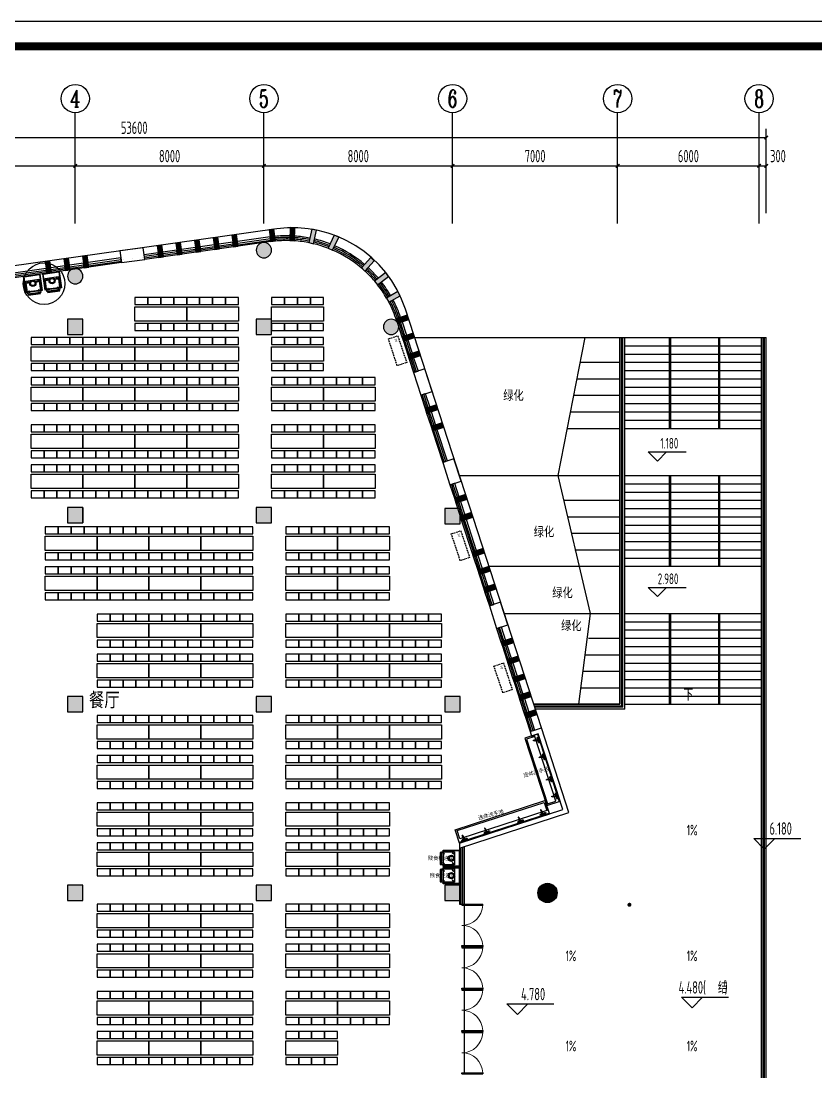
# Model space of a CAD drawing. Extents: x 1158414 to 1597620, y -840005 to -760676.
# Drawn here: x 1373562 to 1407273, y -805237 to -760676 of the extents above; entities that cross this region are included whole.
import ezdxf
from ezdxf.enums import TextEntityAlignment as Align

# ---------------------------------------------------------------- set-up
doc = ezdxf.new("R2010")
doc.units = 0
doc.header["$LTSCALE"] = 1000
doc.linetypes.add('DASH', pattern=[0.35, 0.25, -0.1])
for name, color, linetype in [('0-雨水', 141, 'Continuous'), ('AXIS', 3, 'Continuous'), ('AXIS_TEXT', 7, 'Continuous'), ('COLUMN', 2, 'Continuous'), ('CURTWALL', 4, 'Continuous'), ('DIM_ELEV', 3, 'Continuous'), ('DIM_SYMB', 3, 'Continuous'), ('LG', 84, 'Continuous'), ('LVTRY', 6, 'Continuous'), ('PUB_HATCH', 8, 'Continuous'), ('PUB_TEXT', 7, 'Continuous'), ('STAIR', 4, 'Continuous'), ('WALL', 6, 'Continuous'), ('WINDOW', 4, 'Continuous'), ('WS_厨房设备', 1, 'Continuous'), ('产品名称', 7, 'Continuous'), ('厨房布置', 4, 'Continuous'), ('外框', 7, 'Continuous'), ('空调', 205, 'Continuous')]:
    doc.layers.add(name, color=color, linetype=linetype)
doc.styles.add('_TCH_AXIS', font='COMPLEX', dxfattribs={"width": 0.8, "bigfont": 'TSSDCHN'})
doc.styles.add('_TCH_DIM', font='TSSDENG', dxfattribs={"width": 0.8, "bigfont": 'TSSDCHN'})
doc.styles.add('_TCH_DIM_T3', font='TSSDENG', dxfattribs={"width": 0.64, "bigfont": 'TSSDCHN'})
doc.styles.add('COMPLEX', font='COMPLEX')
doc.styles.add('HZ-1', font='MingLiU.ttf', dxfattribs={"width": 0.8})
doc.styles.get("Standard").update_dxf_attribs({"font": '', "width": 0.8})
doc.styles.add('WMF-宋体1', font='')
doc.styles.get('Standard').set_extended_font_data('SimSun')
doc.styles.get('WMF-宋体1').set_extended_font_data('SimSun')
doc.dimstyles.new('_TCH_ARCH&&150', dxfattribs={"dimtxt": 525, "dimasz": 150, "dimexe": 375, "dimexo": 450, "dimgap": 150, "dimtad": 1, "dimdec": 0, "dimzin": 0, "dimdsep": 46, "dimtxsty": '_TCH_DIM_T3', "dimblk": 'ARCHTICK', "dimcen": 0.09, "dimclrt": 7, "dimazin": 2, "dimtfac": 1, "dimtdec": 0, "dimtix": 1, "dimtmove": 2, "dimatfit": 3, "dimfxl": 0, "dimtolj": 1, "dimtzin": 0, "dimarcsym": 0})

# ---------------------------------------------------------------- blocks, each defined once
blk = doc.blocks.new('vhjkghkghkl')
at = {"layer": '空调', "linetype": 'DASH', "ltscale": 0.3}
blk.add_lwpolyline([(134071, 540199), (134071, 539779), (132871, 539779), (132871, 540199), (134071, 540199)], close=True, dxfattribs=at)
at = {"layer": '空调', "linetype": 'DASH', "ltscale": 0.3, "style": 'HZ-1'}
blk.add_text('AC', height=100, dxfattribs=at).set_placement((133846, 539867))
blk = doc.blocks.new('水龙头')
at = {"color": 252}
for p, q in [((-136, -15), (-90, -14)), ((-136, -18), (-90, -19)), ((-52, -2), (-4, -2)), ((-52, -31), (-6, -31)), ((4, -2), (51, -2)), ((12, -31), (51, -31)), ((23, -194), (26, -209)), ((49, -204), (46, -189)), ((136, -15), (90, -14)), ((136, -18), (90, -19))]:
    blk.add_line(p, q, dxfattribs=at)
for points in [[(13, -7), (0, 0), (-14, -8), (-14, -25), (-7, -29)], [(11, -26), (13, -25), (13, -7)]]:
    blk.add_lwpolyline(points, dxfattribs=at)
blk.add_lwpolyline([(26, -194), (-9, -18, -1.00756), (9, -15), (43, -190)], format="xyb", dxfattribs=at)
for centre in [(-78, -16), (77, -16)]:
    blk.add_circle(centre, 10.9, dxfattribs=at)
for centre, radius, start, end in [((-78, -16), 27.5, 36.2116, 175.3449), ((77, -16), 27.5, 4.6931, 143.7884), ((-136, -16), 1, 91.3387, 171.564), ((-132, -16), 4.53, 171.564, 188.436), ((-136, -17), 1, 188.436, 268.6613), ((-78, -16), 27.5, 184.6551, 323.7884), ((-78, -16), 16, 189.0003, 170.9997), ((-77, -16), 12.9, 168.3562, 191.6438), ((-52, 3), 5, 216.2116, 270), ((-52, -36), 5, 90, 143.7884), ((51, 3), 5, 270, 323.7884), ((51, -36), 5, 36.2116, 90), ((77, -16), 27.5, 216.2116, 355.3069), ((77, -16), 16, 9.0664, 350.9336), ((77, -16), 12.9, 348.3562, 11.6438), ((136, -16), 1, 8.436, 88.6613), ((136, -17), 1, 271.3387, 351.564), ((132, -16), 4.53, 351.564, 8.436)]:
    blk.add_arc(centre, radius, start, end, dxfattribs=at)
for centre, start_param, end_param in [((34, -192), 5.611234, 10.096729), ((34, -190), 6.955136, 8.752827), ((37, -206), 0, 3.141593)]:
    blk.add_ellipse(centre, major_axis=(-11.3, -2.2), ratio=0.233596, start_param=start_param, end_param=end_param, dxfattribs=at)
blk = doc.blocks.new('*U106')
blk.add_line((0, 40), (4000, 40))
blk.add_lwpolyline([(0, 600), (4000, 600), (4000, 0), (0, 0)], close=True)
at = {"color": 252}
blk.add_lwpolyline([(60, 540), (3940, 540), (3940, 180), (60, 180)], close=True, dxfattribs=at)
at = {"color": 1, "rotation": 180}
for p in [(246, 70), (1246, 70), (2746, 70), (3746, 70)]:
    blk.add_blockref('水龙头', p, dxfattribs=at)
blk = doc.blocks.new('Custom_79')
at = {"color": 252}
for p, q in [((0, 700), (20, 680)), ((90, 806), (602, 806)), ((101, 806), (101, 771)), ((590, 806), (590, 771)), ((680, 680), (700, 700)), ((20, 20), (0, 0)), ((680, 20), (700, 0))]:
    blk.add_line(p, q, dxfattribs=at)
blk.add_lwpolyline([(0, 700), (700, 700), (700, 0), (0, 0)], close=True)
for points in [[(20, 680), (680, 680), (680, 20), (20, 20)], [(70, 771), (630, 771), (630, 213), (70, 213)], [(90, 771), (602, 771), (602, 822), (90, 822)], [(96, 661), (157, 721), (176, 702), (116, 642)], [(520, 661), (580, 721), (599, 702), (539, 642)], [(96, 262), (157, 322), (176, 303), (116, 242)], [(520, 262), (580, 322), (599, 303), (539, 242)]]:
    blk.add_lwpolyline(points, close=True, dxfattribs=at)
blk.add_circle((350, 350), 132)
blk.add_circle((350, 350), 92.5, dxfattribs=at)
blk = doc.blocks.new('*U69')
blk.add_line((0, 40), (3000, 40))
blk.add_lwpolyline([(0, 600), (3000, 600), (3000, 0), (0, 0)], close=True)
at = {"color": 252}
blk.add_lwpolyline([(60, 540), (2940, 540), (2940, 180), (60, 180)], close=True, dxfattribs=at)
at = {"color": 1, "rotation": 180}
for p in [(246, 70), (996, 70), (1996, 70), (2746, 70)]:
    blk.add_blockref('水龙头', p, dxfattribs=at)
blk = doc.blocks.new('A$C03080C26')
at = {"layer": '厨房布置'}
for points in [[(-1650, 1100), (-1650, 1400), (-2200, 1400), (-2200, 1100)], [(-1100, 1100), (-1100, 1400), (-1650, 1400), (-1650, 1100)], [(-1650, 1100), (-1650, 1400), (-1650, 1400), (-1650, 1100)], [(-550, 1100), (-550, 1400), (-1100, 1400), (-1100, 1100)], [(0, 1100), (0, 1400), (-550, 1400), (-550, 1100)], [(-2200, 1000), (0, 1000), (0, 400), (-2200, 400)], [(-1650, 0), (-1650, 300), (-2200, 300), (-2200, 0)], [(-1100, 0), (-1100, 300), (-1650, 300), (-1650, 0)], [(-1650, 0), (-1650, 300), (-1650, 300), (-1650, 0)], [(-550, 0), (-550, 300), (-1100, 300), (-1100, 0)], [(0, 0), (0, 300), (-550, 300), (-550, 0)]]:
    blk.add_lwpolyline(points, close=True, dxfattribs=at)
blk = doc.blocks.new('_ArchTick')
at = {"color": 0, "linetype": 'ByBlock', "const_width": 0.4}
blk.add_lwpolyline([(-0.5, -0.5), (0.5, 0.5)], dxfattribs=at)
blk = doc.blocks.new('*D152')
at = {"layer": 'AXIS', "color": 0, "lineweight": -2, "transparency": 16777216}
for p, q in [((1367862, -768817), (1367862, -766441)), ((1375862, -768817), (1375862, -766441)), ((1367862, -766816), (1375862, -766816))]:
    blk.add_line(p, q, dxfattribs=at)
at = {"layer": 'Defpoints', "color": 0, "transparency": 16777216}
for p in [(1375862, -766816), (1367862, -769267), (1375862, -769267)]:
    blk.add_point(p, dxfattribs=at)
at = {"layer": 'AXIS', "color": 0, "lineweight": -2, "transparency": 16777216, "xscale": 150, "yscale": 150, "zscale": 150, "rotation": 180}
blk.add_blockref('_ArchTick', (1367862, -766816), dxfattribs=at)
at = {"layer": 'AXIS', "color": 0, "lineweight": -2, "transparency": 16777216, "xscale": 150, "yscale": 150, "zscale": 150}
blk.add_blockref('_ArchTick', (1375862, -766816), dxfattribs=at)
at = {"layer": 'AXIS', "color": 7, "transparency": 16777216, "insert": (1371862, -766403), "char_height": 525, "attachment_point": 5, "style": '_TCH_DIM_T3'}
blk.add_mtext('\\A1;8000', dxfattribs=at)
blk = doc.blocks.new('*D153')
at = {"layer": 'AXIS', "color": 0, "lineweight": -2, "transparency": 16777216}
for p, q in [((1375862, -768817), (1375862, -766441)), ((1383862, -768817), (1383862, -766441)), ((1375862, -766816), (1383862, -766816))]:
    blk.add_line(p, q, dxfattribs=at)
at = {"layer": 'Defpoints', "color": 0, "transparency": 16777216}
for p in [(1383862, -766816), (1375862, -769267), (1383862, -769267)]:
    blk.add_point(p, dxfattribs=at)
at = {"layer": 'AXIS', "color": 0, "lineweight": -2, "transparency": 16777216, "xscale": 150, "yscale": 150, "zscale": 150, "rotation": 180}
blk.add_blockref('_ArchTick', (1375862, -766816), dxfattribs=at)
at = {"layer": 'AXIS', "color": 0, "lineweight": -2, "transparency": 16777216, "xscale": 150, "yscale": 150, "zscale": 150}
blk.add_blockref('_ArchTick', (1383862, -766816), dxfattribs=at)
at = {"layer": 'AXIS', "color": 7, "transparency": 16777216, "insert": (1379862, -766403), "char_height": 525, "attachment_point": 5, "style": '_TCH_DIM_T3'}
blk.add_mtext('\\A1;8000', dxfattribs=at)
blk = doc.blocks.new('*D154')
at = {"layer": 'AXIS', "color": 0, "lineweight": -2, "transparency": 16777216}
for p, q in [((1383862, -768817), (1383862, -766441)), ((1391862, -768817), (1391862, -766441)), ((1383862, -766816), (1391862, -766816))]:
    blk.add_line(p, q, dxfattribs=at)
at = {"layer": 'Defpoints', "color": 0, "transparency": 16777216}
for p in [(1391862, -766816), (1383862, -769267), (1391862, -769267)]:
    blk.add_point(p, dxfattribs=at)
at = {"layer": 'AXIS', "color": 0, "lineweight": -2, "transparency": 16777216, "xscale": 150, "yscale": 150, "zscale": 150, "rotation": 180}
blk.add_blockref('_ArchTick', (1383862, -766816), dxfattribs=at)
at = {"layer": 'AXIS', "color": 0, "lineweight": -2, "transparency": 16777216, "xscale": 150, "yscale": 150, "zscale": 150}
blk.add_blockref('_ArchTick', (1391862, -766816), dxfattribs=at)
at = {"layer": 'AXIS', "color": 7, "transparency": 16777216, "insert": (1387862, -766403), "char_height": 525, "attachment_point": 5, "style": '_TCH_DIM_T3'}
blk.add_mtext('\\A1;8000', dxfattribs=at)
blk = doc.blocks.new('*D155')
at = {"layer": 'AXIS', "color": 0, "lineweight": -2, "transparency": 16777216}
for p, q in [((1391862, -768817), (1391862, -766441)), ((1398862, -768817), (1398862, -766441)), ((1391862, -766816), (1398862, -766816))]:
    blk.add_line(p, q, dxfattribs=at)
at = {"layer": 'Defpoints', "color": 0, "transparency": 16777216}
for p in [(1398862, -766816), (1391862, -769267), (1398862, -769267)]:
    blk.add_point(p, dxfattribs=at)
at = {"layer": 'AXIS', "color": 0, "lineweight": -2, "transparency": 16777216, "xscale": 150, "yscale": 150, "zscale": 150, "rotation": 180}
blk.add_blockref('_ArchTick', (1391862, -766816), dxfattribs=at)
at = {"layer": 'AXIS', "color": 0, "lineweight": -2, "transparency": 16777216, "xscale": 150, "yscale": 150, "zscale": 150}
blk.add_blockref('_ArchTick', (1398862, -766816), dxfattribs=at)
at = {"layer": 'AXIS', "color": 7, "transparency": 16777216, "insert": (1395362, -766403), "char_height": 525, "attachment_point": 5, "style": '_TCH_DIM_T3'}
blk.add_mtext('\\A1;7000', dxfattribs=at)
blk = doc.blocks.new('*D156')
at = {"layer": 'AXIS', "color": 0, "lineweight": -2, "transparency": 16777216}
for p, q in [((1398862, -768817), (1398862, -766441)), ((1404862, -768817), (1404862, -766441)), ((1398862, -766816), (1404862, -766816))]:
    blk.add_line(p, q, dxfattribs=at)
at = {"layer": 'Defpoints', "color": 0, "transparency": 16777216}
for p in [(1404862, -766816), (1398862, -769267), (1404862, -769267)]:
    blk.add_point(p, dxfattribs=at)
at = {"layer": 'AXIS', "color": 0, "lineweight": -2, "transparency": 16777216, "xscale": 150, "yscale": 150, "zscale": 150, "rotation": 180}
blk.add_blockref('_ArchTick', (1398862, -766816), dxfattribs=at)
at = {"layer": 'AXIS', "color": 0, "lineweight": -2, "transparency": 16777216, "xscale": 150, "yscale": 150, "zscale": 150}
blk.add_blockref('_ArchTick', (1404862, -766816), dxfattribs=at)
at = {"layer": 'AXIS', "color": 7, "transparency": 16777216, "insert": (1401862, -766403), "char_height": 525, "attachment_point": 5, "style": '_TCH_DIM_T3'}
blk.add_mtext('\\A1;6000', dxfattribs=at)
blk = doc.blocks.new('*D157')
at = {"layer": 'AXIS', "color": 0, "lineweight": -2, "transparency": 16777216}
for p, q in [((1404862, -768817), (1404862, -766441)), ((1405162, -768817), (1405162, -766441)), ((1404862, -766816), (1405162, -766816))]:
    blk.add_line(p, q, dxfattribs=at)
at = {"layer": 'Defpoints', "color": 0, "transparency": 16777216}
for p in [(1405162, -766816), (1404862, -769267), (1405162, -769267)]:
    blk.add_point(p, dxfattribs=at)
at = {"layer": 'AXIS', "color": 0, "lineweight": -2, "transparency": 16777216, "xscale": 150, "yscale": 150, "zscale": 150, "rotation": 180}
blk.add_blockref('_ArchTick', (1404862, -766816), dxfattribs=at)
at = {"layer": 'AXIS', "color": 0, "lineweight": -2, "transparency": 16777216, "xscale": 150, "yscale": 150, "zscale": 150}
blk.add_blockref('_ArchTick', (1405162, -766816), dxfattribs=at)
at = {"layer": 'AXIS', "color": 7, "transparency": 16777216, "insert": (1405661, -766403), "char_height": 525, "attachment_point": 5, "style": '_TCH_DIM_T3'}
blk.add_mtext('\\A1;300', dxfattribs=at)
blk = doc.blocks.new('*D158')
at = {"layer": 'AXIS', "color": 0, "lineweight": -2, "transparency": 16777216}
for p, q in [((1351562, -768817), (1351562, -765241)), ((1405162, -768817), (1405162, -765241)), ((1351562, -765616), (1405162, -765616))]:
    blk.add_line(p, q, dxfattribs=at)
at = {"layer": 'Defpoints', "color": 0, "transparency": 16777216}
for p in [(1405162, -765616), (1351562, -769267), (1405162, -769267)]:
    blk.add_point(p, dxfattribs=at)
at = {"layer": 'AXIS', "color": 0, "lineweight": -2, "transparency": 16777216, "xscale": 150, "yscale": 150, "zscale": 150, "rotation": 180}
blk.add_blockref('_ArchTick', (1351562, -765616), dxfattribs=at)
at = {"layer": 'AXIS', "color": 0, "lineweight": -2, "transparency": 16777216, "xscale": 150, "yscale": 150, "zscale": 150}
blk.add_blockref('_ArchTick', (1405162, -765616), dxfattribs=at)
at = {"layer": 'AXIS', "color": 7, "transparency": 16777216, "insert": (1378362, -765203), "char_height": 525, "attachment_point": 5, "style": '_TCH_DIM_T3'}
blk.add_mtext('\\A1;53600', dxfattribs=at)
blk = doc.blocks.new('$DorLib2D$00000002')
for p, q in [((-0.5, 0), (-0.5, 0.4875)), ((-0.475, 0.4875), (-0.5, 0.4875)), ((-0.475, 0), (-0.475, 0.4875)), ((0.475, 0), (0.475, 0.4875)), ((0.475, 0.4875), (0.5, 0.4875)), ((0.5, 0), (0.5, 0.4875)), ((-0.5, 0), (-0.475, 0)), ((0.5, 0), (0.475, 0))]:
    blk.add_line(p, q)
at = {"lineweight": 13}
for centre, start, end in [((-0.4875, 0), 0, 88.53072), ((0.4875, 0), 91.46928, 180)]:
    blk.add_arc(centre, 0.4875, start, end, dxfattribs=at)
blk = doc.blocks.new('_AXISO')
blk.add_circle((0, 0), 0.5)
at = {"layer": 'AXIS_TEXT', "style": 'COMPLEX', "width": 1.041667}
blk.add_attdef('A', text='', height=0.56, dxfattribs=at).set_placement((-0.25, -0.28), (0.25, -0.28), align=Align.FIT)
blk = doc.blocks.new('$TCHSYS$WIN2D')
for p, q in [((-0.5, 0.5), (0.5, 0.5)), ((-0.5, 0.5), (-0.5, -0.5)), ((0.5, 0.5), (0.5, -0.5)), ((0.5, 0.167), (-0.5, 0.167)), ((0.5, -0.167), (-0.5, -0.167)), ((-0.5, -0.5), (0.5, -0.5))]:
    blk.add_line(p, q)
blk = doc.blocks.new('_YZH')
blk.add_circle((0, 0), 0.5)
at = {"layer": 'PUB_HATCH', "const_width": 0.5}
blk.add_lwpolyline([(-0.25, 0, 1), (0.25, 0, 1)], format="xyb", close=True, dxfattribs=at)

msp = doc.modelspace()

# ---------------------------------------------------------------- hatches: boundary and pattern name
at = {"layer": '0-雨水'}
h = msp.add_hatch(color=256, dxfattribs=at)
edge = h.paths.add_edge_path()
edge.add_arc((1399361.8, -798146.7), 75, 0, 180, ccw=False)
edge.add_arc((1399361.8, -798146.7), 75, -180, 0, ccw=False)
at = {"layer": 'PUB_HATCH'}
for points in [[(1384357.4, -770002.2), (1384287.8, -769507.1), (1384089.7, -769534.9), (1384159.3, -770030.1)], [(1385156.9, -769993.3), (1385177, -769445.3), (1384977.1, -769437.9), (1384957, -769985.9)], [(1385959.3, -770116.7), (1386086.4, -769541.7), (1385890, -769503.5), (1385764, -770073.5)], [(1381188.5, -770447.6), (1381118.9, -769952.4), (1380920.9, -769980.3), (1380990.5, -770475.4)], [(1381980.7, -770336.2), (1381911.1, -769841.1), (1381713.1, -769868.9), (1381782.7, -770364.1)], [(1382772.9, -770224.9), (1382703.4, -769729.8), (1382505.3, -769757.6), (1382574.9, -770252.7)], [(1386774.6, -770387.6), (1387032.8, -769836), (1386845.7, -769754.4), (1386589.9, -770311.7)], [(1379604.1, -770670.2), (1379534.5, -770175.1), (1379336.4, -770202.9), (1379406, -770698.1)], [(1380396.3, -770558.9), (1380326.7, -770063.8), (1380128.7, -770091.6), (1380198.2, -770586.7)], [(1384186.7, -770392.3, 1), (1383536.7, -770392.3, 1)], [(1374850.8, -771338.3), (1374781.2, -770843.1), (1374583.2, -770871), (1374652.7, -771366.1)], [(1375643, -771226.9), (1375573.4, -770731.8), (1375375.4, -770759.6), (1375445, -771254.8)], [(1376435.2, -771115.6), (1376365.6, -770620.5), (1376167.6, -770648.3), (1376237.2, -771143.4)], [(1388137.7, -771277.4), (1388542.1, -770846.4), (1388403.1, -770699.2), (1387994, -771138.6)], [(1376186.9, -771497.3, 1), (1375536.9, -771497.3, 1)], [(1388678.2, -771866.6), (1389145.9, -771505.4), (1389032.1, -771337.9), (1388558.4, -771706.7)], [(1389158.5, -772602), (1389636.9, -772324.5), (1389545.1, -772143.9), (1389060.6, -772427.8)], [(1376186.8, -773970.3), (1376186.8, -773320.3), (1375536.8, -773320.3), (1375536.8, -773970.3)], [(1384186.8, -773970.3), (1384186.8, -773320.3), (1383536.8, -773320.3), (1383536.8, -773970.3)], [(1389582.8, -773645.3, 1), (1388932.8, -773645.3, 1)], [(1389527.6, -773492), (1390003.2, -773337.5), (1389941.4, -773147.3), (1389465.8, -773301.8)], [(1389774.9, -774252.8), (1390250.4, -774098.3), (1390188.6, -773908.1), (1389713.1, -774062.6)], [(1390022.1, -775013.7), (1390497.6, -774859.2), (1390435.8, -774669), (1389960.3, -774823.5)], [(1390763.7, -777296.2), (1391239.2, -777141.7), (1391177.4, -776951.5), (1390701.9, -777106)], [(1391010.9, -778057.1), (1391486.5, -777902.5), (1391424.7, -777712.3), (1390949.1, -777866.8)], [(1391999.8, -781100.4), (1392475.3, -780945.9), (1392413.5, -780755.7), (1391938, -780910.2)], [(1376186.8, -781946.7), (1376186.8, -781296.7), (1375536.8, -781296.7), (1375536.8, -781946.7)], [(1384186.8, -781946.7), (1384186.8, -781296.7), (1383536.8, -781296.7), (1383536.8, -781946.7)], [(1392186.8, -781996.7), (1392186.8, -781346.7), (1391536.8, -781346.7), (1391536.8, -781996.7)], [(1392247, -781861.3), (1392722.5, -781706.8), (1392660.7, -781516.6), (1392185.2, -781671.1)], [(1392741.4, -783383), (1393217, -783228.5), (1393155.2, -783038.3), (1392679.6, -783192.8)], [(1392988.6, -784143.8), (1393464.2, -783989.3), (1393402.4, -783799.1), (1392926.8, -783953.6)], [(1393235.9, -784904.7), (1393711.4, -784750.2), (1393649.6, -784559.9), (1393174.1, -784714.4)], [(1393977.5, -787187.2), (1394453.1, -787032.7), (1394391.3, -786842.5), (1393915.7, -786997)], [(1394224.8, -787948), (1394700.3, -787793.5), (1394638.5, -787603.3), (1394163, -787757.8)], [(1394472, -788708.9), (1394947.5, -788554.4), (1394885.7, -788364.2), (1394410.2, -788518.7)], [(1394719.2, -789469.7), (1395194.7, -789315.2), (1395132.9, -789125), (1394657.4, -789279.5)], [(1376186.8, -789971.3), (1376186.8, -789321.3), (1375536.8, -789321.3), (1375536.8, -789971.3)], [(1384186.8, -789971.3), (1384186.8, -789321.3), (1383536.8, -789321.3), (1383536.8, -789971.3)], [(1392186.8, -789971.3), (1392186.8, -789321.3), (1391536.8, -789321.3), (1391536.8, -789971.3)], [(1394966.4, -790230.6), (1395441.9, -790076.1), (1395380.1, -789885.8), (1394904.6, -790040.3)], [(1376186.9, -797971.3), (1376186.9, -797321.3), (1375536.9, -797321.3), (1375536.9, -797971.3)], [(1384186.8, -797971.3), (1384186.8, -797321.3), (1383536.8, -797321.3), (1383536.8, -797971.3)], [(1392186.8, -797971.3), (1392186.8, -797321.3), (1391536.8, -797321.3), (1391536.8, -797971.3)]]:
    msp.add_hatch(color=256, dxfattribs=at).paths.add_polyline_path(points)

# ---------------------------------------------------------------- linework, layer by layer
at = {"layer": '0-雨水', "const_width": 20}
msp.add_lwpolyline([(1399286.8, -798146.7, -1), (1399436.8, -798146.7, -1), (1399286.8, -798146.7, -1)], format="xyb", dxfattribs=at)
at = {"layer": 'AXIS'}
for p, q in [((1375861.8, -769266.9), (1375861.8, -764565.7)), ((1383861.8, -769266.9), (1383861.8, -764565.7)), ((1391861.8, -769266.9), (1391861.8, -764565.7)), ((1398861.8, -769266.9), (1398861.8, -764565.7)), ((1404861.8, -769266.9), (1404861.8, -764565.7))]:
    msp.add_line(p, q, dxfattribs=at)
at = {"layer": 'COLUMN'}
for p, q in [((1384287.8, -769507.1), (1384089.7, -769534.9)), ((1384089.7, -769534.9), (1384159.3, -770030.1)), ((1384357.4, -770002.2), (1384287.8, -769507.1)), ((1384977.1, -769437.9), (1384957, -769985.9)), ((1385177, -769445.3), (1384977.1, -769437.9)), ((1385156.9, -769993.3), (1385177, -769445.3)), ((1385890, -769503.5), (1385764, -770073.5)), ((1386086.4, -769541.7), (1385890, -769503.5)), ((1385959.3, -770116.7), (1386086.4, -769541.7)), ((1381118.9, -769952.4), (1380920.9, -769980.3)), ((1380920.9, -769980.3), (1380990.5, -770475.4)), ((1381188.5, -770447.6), (1381118.9, -769952.4)), ((1381911.1, -769841.1), (1381713.1, -769868.9)), ((1381713.1, -769868.9), (1381782.7, -770364.1)), ((1381980.7, -770336.2), (1381911.1, -769841.1)), ((1382703.4, -769729.8), (1382505.3, -769757.6)), ((1382505.3, -769757.6), (1382574.9, -770252.7)), ((1382772.9, -770224.9), (1382703.4, -769729.8)), ((1384159.3, -770030.1), (1384357.4, -770002.2)), ((1384957, -769985.9), (1385156.9, -769993.3)), ((1386845.7, -769754.4), (1386589.9, -770311.7)), ((1386774.6, -770387.6), (1387032.8, -769836)), ((1387032.8, -769836), (1386845.7, -769754.4)), ((1378742.3, -770286.5), (1377752, -770425.6)), ((1377752, -770425.6), (1377821.6, -770920.8)), ((1378811.9, -770781.6), (1378742.3, -770286.5)), ((1379534.5, -770175.1), (1379336.4, -770202.9)), ((1379336.4, -770202.9), (1379406, -770698.1)), ((1379604.1, -770670.2), (1379534.5, -770175.1)), ((1380326.7, -770063.8), (1380128.7, -770091.6)), ((1380128.7, -770091.6), (1380198.2, -770586.7)), ((1380396.3, -770558.9), (1380326.7, -770063.8)), ((1380990.5, -770475.4), (1381188.5, -770447.6)), ((1381782.7, -770364.1), (1381980.7, -770336.2)), ((1382574.9, -770252.7), (1382772.9, -770224.9)), ((1385764, -770073.5), (1385959.3, -770116.7)), ((1386589.9, -770311.7), (1386774.6, -770387.6)), ((1374781.2, -770843.1), (1374583.2, -770871)), ((1374583.2, -770871), (1374652.7, -771366.1)), ((1374850.8, -771338.3), (1374781.2, -770843.1)), ((1375573.4, -770731.8), (1375375.4, -770759.6)), ((1375375.4, -770759.6), (1375445, -771254.8)), ((1375643, -771226.9), (1375573.4, -770731.8)), ((1376365.6, -770620.5), (1376167.6, -770648.3)), ((1376167.6, -770648.3), (1376237.2, -771143.4)), ((1376435.2, -771115.6), (1376365.6, -770620.5)), ((1377821.6, -770920.8), (1378811.9, -770781.6)), ((1379406, -770698.1), (1379604.1, -770670.2)), ((1380198.2, -770586.7), (1380396.3, -770558.9)), ((1388403.1, -770699.2), (1387994, -771138.6)), ((1388137.7, -771277.4), (1388542.1, -770846.4)), ((1388542.1, -770846.4), (1388403.1, -770699.2)), ((1374652.7, -771366.1), (1374850.8, -771338.3)), ((1375445, -771254.8), (1375643, -771226.9)), ((1376237.2, -771143.4), (1376435.2, -771115.6)), ((1387994, -771138.6), (1388137.7, -771277.4)), ((1389032.1, -771337.9), (1388558.4, -771706.7)), ((1389145.9, -771505.4), (1389032.1, -771337.9)), ((1388558.4, -771706.7), (1388678.2, -771866.6)), ((1388678.2, -771866.6), (1389145.9, -771505.4)), ((1389545.1, -772143.9), (1389060.6, -772427.8)), ((1389636.9, -772324.5), (1389545.1, -772143.9)), ((1389060.6, -772427.8), (1389158.5, -772602)), ((1389158.5, -772602), (1389636.9, -772324.5)), ((1376186.8, -773320.3), (1375536.8, -773320.3)), ((1375536.8, -773320.3), (1375536.8, -773970.3)), ((1376186.8, -773970.3), (1376186.8, -773320.3)), ((1384186.8, -773320.3), (1383536.8, -773320.3)), ((1383536.8, -773320.3), (1383536.8, -773970.3)), ((1384186.8, -773970.3), (1384186.8, -773320.3)), ((1389941.4, -773147.3), (1389465.8, -773301.8)), ((1389465.8, -773301.8), (1389527.6, -773492)), ((1389527.6, -773492), (1390003.2, -773337.5)), ((1390003.2, -773337.5), (1389941.4, -773147.3)), ((1375536.8, -773970.3), (1376186.8, -773970.3)), ((1383536.8, -773970.3), (1384186.8, -773970.3)), ((1390188.6, -773908.1), (1389713.1, -774062.6)), ((1390250.4, -774098.3), (1390188.6, -773908.1)), ((1389713.1, -774062.6), (1389774.9, -774252.8)), ((1389774.9, -774252.8), (1390250.4, -774098.3)), ((1390435.8, -774669), (1389960.3, -774823.5)), ((1389960.3, -774823.5), (1390022.1, -775013.7)), ((1390022.1, -775013.7), (1390497.6, -774859.2)), ((1390497.6, -774859.2), (1390435.8, -774669)), ((1390683, -775429.8), (1390207.5, -775584.3)), ((1390207.5, -775584.3), (1390516.5, -776535.4)), ((1390992, -776380.9), (1390683, -775429.8)), ((1390516.5, -776535.4), (1390992, -776380.9)), ((1391177.4, -776951.5), (1390701.9, -777106)), ((1390701.9, -777106), (1390763.7, -777296.2)), ((1391239.2, -777141.7), (1391177.4, -776951.5)), ((1390763.7, -777296.2), (1391239.2, -777141.7)), ((1391424.7, -777712.3), (1390949.1, -777866.8)), ((1390949.1, -777866.8), (1391010.9, -778057.1)), ((1391010.9, -778057.1), (1391486.5, -777902.5)), ((1391486.5, -777902.5), (1391424.7, -777712.3)), ((1391919, -779234), (1391443.5, -779388.5)), ((1392228.1, -780185.1), (1391919, -779234)), ((1391443.5, -779388.5), (1391752.5, -780339.6)), ((1391752.5, -780339.6), (1392228.1, -780185.1)), ((1392413.5, -780755.7), (1391938, -780910.2)), ((1391938, -780910.2), (1391999.8, -781100.4)), ((1391999.8, -781100.4), (1392475.3, -780945.9)), ((1392475.3, -780945.9), (1392413.5, -780755.7)), ((1376186.8, -781296.7), (1375536.8, -781296.7)), ((1375536.8, -781296.7), (1375536.8, -781946.7)), ((1376186.8, -781946.7), (1376186.8, -781296.7)), ((1384186.8, -781296.7), (1383536.8, -781296.7)), ((1383536.8, -781296.7), (1383536.8, -781946.7)), ((1384186.8, -781946.7), (1384186.8, -781296.7)), ((1392186.8, -781346.7), (1391536.8, -781346.7)), ((1391536.8, -781346.7), (1391536.8, -781996.7)), ((1392660.7, -781516.6), (1392185.2, -781671.1)), ((1392186.8, -781996.7), (1392186.8, -781346.7)), ((1392722.5, -781706.8), (1392660.7, -781516.6)), ((1375536.8, -781946.7), (1376186.8, -781946.7)), ((1383536.8, -781946.7), (1384186.8, -781946.7)), ((1391536.8, -781996.7), (1392186.8, -781996.7)), ((1392185.2, -781671.1), (1392247, -781861.3)), ((1392247, -781861.3), (1392722.5, -781706.8)), ((1393155.2, -783038.3), (1392679.6, -783192.8)), ((1392679.6, -783192.8), (1392741.4, -783383)), ((1392741.4, -783383), (1393217, -783228.5)), ((1393217, -783228.5), (1393155.2, -783038.3)), ((1393402.4, -783799.1), (1392926.8, -783953.6)), ((1393464.2, -783989.3), (1393402.4, -783799.1)), ((1392926.8, -783953.6), (1392988.6, -784143.8)), ((1392988.6, -784143.8), (1393464.2, -783989.3)), ((1393649.6, -784559.9), (1393174.1, -784714.4)), ((1393711.4, -784750.2), (1393649.6, -784559.9)), ((1393174.1, -784714.4), (1393235.9, -784904.7)), ((1393235.9, -784904.7), (1393711.4, -784750.2)), ((1393896.8, -785320.8), (1393421.3, -785475.3)), ((1393421.3, -785475.3), (1393730.3, -786426.4)), ((1394205.8, -786271.8), (1393896.8, -785320.8)), ((1393730.3, -786426.4), (1394205.8, -786271.8)), ((1394391.3, -786842.5), (1393915.7, -786997)), ((1394453.1, -787032.7), (1394391.3, -786842.5)), ((1393915.7, -786997), (1393977.5, -787187.2)), ((1393977.5, -787187.2), (1394453.1, -787032.7)), ((1394638.5, -787603.3), (1394163, -787757.8)), ((1394163, -787757.8), (1394224.8, -787948)), ((1394224.8, -787948), (1394700.3, -787793.5)), ((1394700.3, -787793.5), (1394638.5, -787603.3)), ((1394885.7, -788364.2), (1394410.2, -788518.7)), ((1394410.2, -788518.7), (1394472, -788708.9)), ((1394472, -788708.9), (1394947.5, -788554.4)), ((1394947.5, -788554.4), (1394885.7, -788364.2)), ((1395132.9, -789125), (1394657.4, -789279.5)), ((1395194.7, -789315.2), (1395132.9, -789125)), ((1376186.8, -789321.3), (1375536.8, -789321.3)), ((1375536.8, -789321.3), (1375536.8, -789971.3)), ((1376186.8, -789971.3), (1376186.8, -789321.3)), ((1384186.8, -789321.3), (1383536.8, -789321.3)), ((1383536.8, -789321.3), (1383536.8, -789971.3)), ((1384186.8, -789971.3), (1384186.8, -789321.3)), ((1392186.8, -789321.3), (1391536.8, -789321.3)), ((1391536.8, -789321.3), (1391536.8, -789971.3)), ((1392186.8, -789971.3), (1392186.8, -789321.3)), ((1394657.4, -789279.5), (1394719.2, -789469.7)), ((1394719.2, -789469.7), (1395194.7, -789315.2)), ((1375536.8, -789971.3), (1376186.8, -789971.3)), ((1383536.8, -789971.3), (1384186.8, -789971.3)), ((1391536.8, -789971.3), (1392186.8, -789971.3)), ((1395380.1, -789885.8), (1394904.6, -790040.3)), ((1394904.6, -790040.3), (1394966.4, -790230.6)), ((1395441.9, -790076.1), (1395380.1, -789885.8)), ((1394966.4, -790230.6), (1395441.9, -790076.1)), ((1376186.9, -797321.3), (1375536.9, -797321.3)), ((1375536.9, -797321.3), (1375536.9, -797971.3)), ((1376186.9, -797971.3), (1376186.9, -797321.3)), ((1384186.8, -797321.3), (1383536.8, -797321.3)), ((1383536.8, -797321.3), (1383536.8, -797971.3)), ((1384186.8, -797971.3), (1384186.8, -797321.3)), ((1392186.8, -797321.3), (1391536.8, -797321.3)), ((1391536.8, -797321.3), (1391536.8, -797971.3)), ((1392186.8, -797971.3), (1392186.8, -797321.3)), ((1375536.9, -797971.3), (1376186.9, -797971.3)), ((1383536.8, -797971.3), (1384186.8, -797971.3)), ((1391536.8, -797971.3), (1392186.8, -797971.3))]:
    msp.add_line(p, q, dxfattribs=at)
msp.add_circle((1395886.4, -797646.7), 408.9, dxfattribs=at)
for centre, start, end in [((1383861.7, -770392.3), 0, 180), ((1383861.7, -770392.3), 180, 0), ((1375861.9, -771497.3), 0, 180), ((1375861.9, -771497.3), 180, 0), ((1389257.8, -773645.3), 0, 180), ((1389257.8, -773645.3), 180, 0)]:
    msp.add_arc(centre, 325, start, end, dxfattribs=at)
at = {"layer": 'CURTWALL'}
for p, q in [((1384253, -770018.1), (1384252.9, -770016.9)), ((1377906.7, -770807.8), (1377906.7, -770807.8)), ((1378302.8, -770752.1), (1378302.8, -770752.1)), ((1378698.9, -770696.5), (1378698.9, -770696.5)), ((1389488, -773370.1), (1389488, -773370.1)), ((1392161.8, -795745.9), (1392161.8, -798121.7)), ((1392228.5, -798121.7), (1392228.5, -795724.3)), ((1392295.1, -798121.7), (1392295.1, -795702.6)), ((1392361.8, -798121.7), (1392361.8, -795680.9)), ((1392161.8, -798121.7), (1392361.8, -798121.7))]:
    msp.add_line(p, q, dxfattribs=at)
for radius, start, end in [(4900, 88.48903, 96.7368), (5100, 88.46594, 95.60006), (5033.3, 88.47343, 95.56825), (4966.7, 88.48112, 95.53559), (4900, 86.20265, 87.3197), (4900, 78.40479, 86.20265), (4966.7, 78.96899, 86.17364), (5033.3, 78.94989, 86.19652), (5100, 86.20265, 86.2188), (5100, 78.93129, 86.20265), (5033.3, 68.83055, 76.67306), (5100, 68.78491, 76.68423), (4900, 68.75687, 76.64981), (4966.7, 68.87742, 76.66159), (4900, 48.88288, 66.59073), (4966.7, 49.75805, 66.56819), (5033.3, 49.72208, 66.54625), (5100, 49.68705, 66.52488), (4900, 40.34194, 47.45812), (4966.7, 40.38956, 47.44959), (5033.3, 40.35653, 47.44129), (5100, 40.32436, 47.4332), (5033.3, 30.13469, 38.07581), (5100, 30.13775, 38.07058), (4900, 30.12831, 38.08669), (4966.7, 30.13154, 38.08118), (4900, 18, 27.79156), (4966.7, 18.82837, 27.8228), (5033.3, 18.8174, 27.85321), (5100, 18.80671, 27.88282)]:
    msp.add_arc((1384827.8, -774884.3), radius, start, end, dxfattribs=at)
at = {"layer": 'DIM_ELEV'}
for p, q in [((1400546, -779332.2), (1400156, -778942.2)), ((1400156, -778942.2), (1401767.5, -778942.2)), ((1400546, -779332.2), (1400936, -778942.2)), ((1400546, -785080), (1400156, -784690)), ((1400156, -784690), (1401767.5, -784690)), ((1400546, -785080), (1400936, -784690)), ((1405080.8, -795783.4), (1404630.8, -795333.4)), ((1404630.8, -795333.4), (1406626.4, -795333.4)), ((1405080.8, -795783.4), (1405530.8, -795333.4)), ((1402017.1, -802521.7), (1401567.1, -802071.7)), ((1401567.1, -802071.7), (1403562.7, -802071.7)), ((1402017.1, -802521.7), (1402467.1, -802071.7)), ((1394610.7, -802804.1), (1394160.7, -802354.1)), ((1394160.7, -802354.1), (1396156.3, -802354.1)), ((1394610.7, -802804.1), (1395060.7, -802354.1))]:
    msp.add_line(p, q, dxfattribs=at)
at = {"layer": 'DIM_SYMB'}
for points in [[(1402101.8, -789804.5, 0, 0, 0), (1402101.8, -774648.7, 120, 0, 0), (1402101.8, -774198.7, 0, 0, 0)], [(1401698.9, -795076.9, 0, 0, 0), (1401093.5, -795672.3, 104, 0, 0), (1400815.4, -795945.8, 0, 0, 0)], [(1397228.1, -800216.5, 0, 0, 0), (1397833.6, -799621.1, 104, 0, 0), (1398111.6, -799347.6, 0, 0, 0)], [(1401698.9, -800216.5, 0, 0, 0), (1401093.5, -799621.1, 104, 0, 0), (1400815.4, -799347.6, 0, 0, 0)], [(1397228.1, -804231, 0, 0, 0), (1397833.6, -804826.4, 104, 0, 0), (1398111.6, -805099.8, 0, 0, 0)], [(1401698.9, -804231, 0, 0, 0), (1401093.5, -804826.4, 104, 0, 0), (1400815.4, -805099.8, 0, 0, 0)]]:
    msp.add_lwpolyline(points, format="xyseb", dxfattribs=at)
at = {"layer": 'LG'}
for p, q in [((1399036.8, -789721.7), (1399036.8, -774096.7)), ((1399086.8, -789771.7), (1399086.8, -774096.7)), ((1401061.7, -777946.7), (1401061.7, -774096.7)), ((1401111.7, -777946.7), (1401111.7, -774096.7)), ((1403152, -777946.7), (1403152, -774096.7)), ((1403202, -777946.7), (1403202, -774096.7)), ((1405036.8, -816672.8), (1405036.8, -774096.7)), ((1405086.8, -816672.8), (1405086.8, -774096.7)), ((1401061.7, -783796.7), (1401061.7, -779946.7)), ((1401111.7, -783796.7), (1401111.7, -779946.7)), ((1403152, -783796.7), (1403152, -779946.7)), ((1403202, -783796.7), (1403202, -779946.7)), ((1401061.7, -789646.7), (1401061.7, -785796.7)), ((1401111.7, -789646.7), (1401111.7, -785796.7)), ((1403152, -789646.7), (1403152, -785796.7)), ((1403202, -789646.7), (1403202, -785796.7)), ((1399036.8, -789721.7), (1395326.7, -789721.7)), ((1399086.8, -789771.7), (1395342.9, -789771.7))]:
    msp.add_line(p, q, dxfattribs=at)
at = {"layer": 'LVTRY', "linetype": 'ByBlock'}
msp.add_line((1392161.8, -795535.6), (1396542.9, -794112.1), dxfattribs=at)
at = {"layer": 'STAIR'}
for p, q in [((1390249.8, -774096.7), (1398961.8, -774096.7)), ((1397466.1, -774096.7), (1396321.3, -779946.7)), ((1397466.1, -774096.7), (1405161.8, -774096.7)), ((1398961.8, -774096.7), (1398961.8, -789646.7)), ((1398961.8, -789646.7), (1398961.8, -774096.7)), ((1399161.8, -789646.7), (1399161.8, -774096.7)), ((1399161.8, -777946.7), (1399161.8, -774096.7)), ((1399161.8, -789846.7), (1399161.8, -774096.7)), ((1399161.8, -774446.7), (1404961.8, -774446.7)), ((1404961.8, -816672.8), (1404961.8, -774096.7)), ((1405161.8, -816672.8), (1405161.8, -774096.7)), ((1399161.8, -774796.7), (1404961.8, -774796.7)), ((1397260.6, -775146.7), (1398961.8, -775146.7)), ((1399161.8, -775146.7), (1404961.8, -775146.7)), ((1399161.8, -775496.7), (1404961.8, -775496.7)), ((1397123.6, -775846.7), (1398961.8, -775846.7)), ((1399161.8, -775846.7), (1404961.8, -775846.7)), ((1399161.8, -776196.7), (1404961.8, -776196.7)), ((1396986.6, -776546.7), (1398961.8, -776546.7)), ((1399161.8, -776546.7), (1404961.8, -776546.7)), ((1399161.8, -776896.7), (1404961.8, -776896.7)), ((1396849.6, -777246.7), (1398961.8, -777246.7)), ((1399161.8, -777246.7), (1404961.8, -777246.7)), ((1396712.7, -777946.7), (1398961.8, -777946.7)), ((1399161.8, -777596.7), (1404961.8, -777596.7)), ((1399161.8, -777946.7), (1404961.8, -777946.7)), ((1392150.6, -779946.7), (1398961.8, -779946.7)), ((1396321.3, -779946.7), (1397702.2, -785796.7)), ((1399161.8, -783796.7), (1399161.8, -779946.7)), ((1399161.8, -779946.7), (1404961.8, -779946.7)), ((1399161.8, -780296.7), (1404961.8, -780296.7)), ((1399161.8, -780646.7), (1404961.8, -780646.7)), ((1396569.1, -780996.7), (1398961.8, -780996.7)), ((1399161.8, -780996.7), (1404961.8, -780996.7)), ((1376186.8, -781946.7), (1376186.8, -781296.7)), ((1399161.8, -781346.7), (1404961.8, -781346.7)), ((1396734.4, -781696.7), (1398961.8, -781696.7)), ((1399161.8, -781696.7), (1404961.8, -781696.7)), ((1396899.6, -782396.7), (1398961.8, -782396.7)), ((1399161.8, -782046.7), (1404961.8, -782046.7)), ((1399161.8, -782396.7), (1404961.8, -782396.7)), ((1399161.8, -782746.7), (1404961.8, -782746.7)), ((1397048.3, -783096.7), (1398961.8, -783096.7)), ((1399161.8, -783096.7), (1404961.8, -783096.7)), ((1399161.8, -783446.7), (1404961.8, -783446.7)), ((1394051.4, -785796.7), (1398961.8, -785796.7)), ((1397702.2, -785796.7), (1397201.5, -789646.7)), ((1399161.8, -785796.7), (1404961.8, -785796.7)), ((1399161.8, -786146.7), (1404961.8, -786146.7)), ((1397629.9, -786846.7), (1398961.8, -786846.7)), ((1399161.8, -786496.7), (1404961.8, -786496.7)), ((1399161.8, -786846.7), (1404961.8, -786846.7)), ((1399161.8, -787196.7), (1404961.8, -787196.7)), ((1397474.6, -787546.7), (1398961.8, -787546.7)), ((1399161.8, -787546.7), (1404961.8, -787546.7)), ((1397383.6, -788246.7), (1398961.8, -788246.7)), ((1399161.8, -787896.7), (1404961.8, -787896.7)), ((1399161.8, -788246.7), (1404961.8, -788246.7)), ((1399161.8, -788596.7), (1404961.8, -788596.7)), ((1397292.6, -788946.7), (1398961.8, -788946.7)), ((1399161.8, -788946.7), (1404961.8, -788946.7)), ((1399161.8, -789296.7), (1404961.8, -789296.7)), ((1395302.3, -789646.7), (1398961.8, -789646.7)), ((1398961.8, -789646.7), (1395302.3, -789646.7)), ((1399161.8, -789846.7), (1395367.3, -789846.7)), ((1399161.8, -789646.7), (1404961.8, -789646.7))]:
    msp.add_line(p, q, dxfattribs=at)
msp.add_lwpolyline([(1395627.3, -790646.7), (1389859.8, -772896.3, 0.3639702), (1384408.7, -769490.1), (1375791.8, -770701.1), (1355866, -773501.5, 0.3738847), (1351561.8, -778452.9), (1351561.8, -789346.7)], format="xyb", dxfattribs=at)
for points in [[(1376186.8, -781296.7), (1376186.8, -781946.7)], [(1393401.6, -783796.7), (1398961.8, -783796.7)], [(1399161.8, -783796.7), (1404961.8, -783796.7)]]:
    msp.add_lwpolyline(points, dxfattribs=at)
at = {"layer": 'WALL'}
for p, q in [((1391010.9, -778057.1), (1391010.9, -778057.1)), ((1391999.8, -781100.4), (1392001.4, -781105.4)), ((1392001.4, -781105.4), (1392191.6, -781043.6)), ((1392191.6, -781043.6), (1392190, -781038.6)), ((1395342, -790739.4), (1395151.8, -790801.2)), ((1395151.8, -790801.2), (1395213.6, -790991.4)), ((1395213.6, -790991.4), (1395498.9, -790898.7)), ((1395342, -790739.4), (1395627.3, -790646.7)), ((1396542.9, -794112.1), (1395498.9, -790898.7)), ((1396795, -794240.5), (1395627.3, -790646.7)), ((1392161.8, -795535.6), (1396542.9, -794112.1)), ((1392161.8, -795745.9), (1396795, -794240.5)), ((1392161.8, -795535.6), (1392161.8, -795745.9))]:
    msp.add_line(p, q, dxfattribs=at)
msp.add_circle((1374542.1, -771809.7), 882.7, dxfattribs=at)
at = {"layer": 'WINDOW'}
for p, q in [((1392361.8, -799921.7), (1392361.8, -798121.7)), ((1392361.8, -801721.7), (1392361.8, -799921.7)), ((1392361.8, -803521.7), (1392361.8, -801721.7)), ((1392361.8, -805321.7), (1392361.8, -803521.7))]:
    msp.add_line(p, q, dxfattribs=at)
at = {"layer": '外框', "lineweight": -2}
msp.add_line((1325026.9, -760676.1), (1438232.1, -760676.1), dxfattribs=at)
at = {"layer": '外框', "lineweight": -2, "const_width": 330.9}
msp.add_lwpolyline([(1329425.1, -838960.7), (1433665.7, -838960.7, 0.4142136), (1436974.9, -835651.5), (1436974.9, -765057.2, 0.4142136), (1433665.7, -761748), (1329425.1, -761748, 0.4142136), (1326115.9, -765057.2), (1326115.9, -835651.5, 0.4142136)], format="xyb", close=True, dxfattribs=at)

# ---------------------------------------------------------------- block references
at = {"layer": 'AXIS'}
ref = msp.add_blockref('_AXISO', (1375861.8, -763965.7), dxfattribs=dict(at, xscale=1200, yscale=1200, zscale=1200))
ref.add_attrib('A', '4', dxfattribs={"layer": 'AXIS_TEXT', "height": 717.3, "style": '_TCH_AXIS'}).set_placement((1375643.2, -764324.3), (1376080.4, -764324.3), align=Align.FIT)
ref = msp.add_blockref('_AXISO', (1383861.8, -763965.7), dxfattribs=dict(at, xscale=1200, yscale=1200, zscale=1200))
ref.add_attrib('A', '5', dxfattribs={"layer": 'AXIS_TEXT', "height": 741.2, "style": '_TCH_AXIS'}).set_placement((1383664.2, -764336.3), (1384059.5, -764336.3), align=Align.FIT)
ref = msp.add_blockref('_AXISO', (1391861.8, -763965.7), dxfattribs=dict(at, xscale=1200, yscale=1200, zscale=1200))
ref.add_attrib('A', '6', dxfattribs={"layer": 'AXIS_TEXT', "height": 741.2, "style": '_TCH_AXIS'}).set_placement((1391664.2, -764336.3), (1392059.5, -764336.3), align=Align.FIT)
ref = msp.add_blockref('_AXISO', (1398861.8, -763965.7), dxfattribs=dict(at, xscale=1200, yscale=1200, zscale=1200))
ref.add_attrib('A', '7', dxfattribs={"layer": 'AXIS_TEXT', "height": 741.2, "style": '_TCH_AXIS'}).set_placement((1398664.2, -764336.3), (1399059.5, -764336.3), align=Align.FIT)
ref = msp.add_blockref('_AXISO', (1404861.8, -763965.7), dxfattribs=dict(at, xscale=1200, yscale=1200, zscale=1200))
ref.add_attrib('A', '8', dxfattribs={"layer": 'AXIS_TEXT', "height": 741.2, "style": '_TCH_AXIS'}).set_placement((1404664.2, -764336.3), (1405059.5, -764336.3), align=Align.FIT)
at = {"layer": 'COLUMN', "xscale": 800, "yscale": 800, "zscale": 800}
msp.add_blockref('_YZH', (1395886.4, -797646.7), dxfattribs=at)
at = {"layer": 'WINDOW'}
for name, p, xscale, yscale, zscale, rotation in [('$TCHSYS$WIN2D', (1383452.2, -770028.4), 1400, 200, 1400, 187.9999999759933), ('$TCHSYS$WIN2D', (1379887.2, -770529.5), 600, 200, 600, 187.9999999759854), ('$TCHSYS$WIN2D', (1380679.5, -770418.1), 600, 200, 600, 187.9999999759907), ('$TCHSYS$WIN2D', (1381471.7, -770306.8), 600, -200, 600, 187.9999999759883), ('$TCHSYS$WIN2D', (1382263.9, -770195.5), 600, 200, 600, 187.9999999759973), ('$TCHSYS$WIN2D', (1377114.5, -770919.2), 1400, 200, 1400, 187.9999999759952), ('$TCHSYS$WIN2D', (1379095, -770640.8), 600, 200, 600, 187.9999999759968), ('$TCHSYS$WIN2D', (1373945.6, -771364.5), 1400, 200, 1400, 187.999999975991), ('$TCHSYS$WIN2D', (1375134, -771197.5), 600, 200, 600, 187.9999999759977), ('$TCHSYS$WIN2D', (1375926.2, -771086.2), 600, 200, 600, 187.9999999759801), ('$TCHSYS$WIN2D', (1389715.5, -773746.4), 600, -200, 600, 288.0000000612836), ('$TCHSYS$WIN2D', (1389962.7, -774507.2), 600, -200, 600, 288.0000000612807), ('$TCHSYS$WIN2D', (1390209.9, -775268.1), 600, -200, 600, 288.0000000612836), ('$TCHSYS$WIN2D', (1390704.3, -776789.8), 600, -200, 600, 288.0000000612779), ('$TCHSYS$WIN2D', (1390951.5, -777550.6), 600, -200, 600, 288.0000000612836), ('$TCHSYS$WIN2D', (1391322.3, -778691.9), 1400, -200, 1400, 288.000000061283), ('$TCHSYS$WIN2D', (1391940.4, -780594), 600, -200, 600, 288.0000000612894), ('$TCHSYS$WIN2D', (1392189.2, -781359.8), 600, -200, 600, 288.0000000612875), ('$TCHSYS$WIN2D', (1392558.4, -782496.1), 1400, -200, 1400, 288.0000000612828), ('$TCHSYS$WIN2D', (1392929.2, -783637.4), 600, -200, 600, 288.0000000612807), ('$TCHSYS$WIN2D', (1393176.5, -784398.2), 600, -200, 600, 288.0000000612751), ('$TCHSYS$WIN2D', (1393423.7, -785159.1), 600, -200, 600, 288.0000000612751), ('$TCHSYS$WIN2D', (1393918.1, -786680.7), 600, -200, 600, 288.0000000612742), ('$TCHSYS$WIN2D', (1394165.4, -787441.6), 600, -200, 600, 288.0000000612903), ('$TCHSYS$WIN2D', (1394412.6, -788202.4), 600, -200, 600, 288.0000000612905), ('$TCHSYS$WIN2D', (1394659.8, -788963.3), 600, -200, 600, 288.0000000612875), ('$TCHSYS$WIN2D', (1394907, -789724.1), 600, -200, 600, 288.0000000612873), ('$TCHSYS$WIN2D', (1395154.2, -790485), 600, -200, 600, 288.0000000612839), ('$DorLib2D$00000002', (1392261.8, -799021.7), -1800, -1800, -1800, 90), ('$DorLib2D$00000002', (1392261.8, -800821.7), -1800, -1800, -1800, 90), ('$DorLib2D$00000002', (1392261.8, -802621.7), -1800, -1800, -1800, 90), ('$DorLib2D$00000002', (1392261.8, -804421.7), -1800, -1800, -1800, 90)]:
    msp.add_blockref(name, p, dxfattribs=dict(at, xscale=xscale, yscale=yscale, zscale=zscale, rotation=rotation))
at = {"layer": 'WS_厨房设备'}
for name, p, rotation in [('Custom_79', (1375176.3, -771292.5), 187.9999996516824), ('Custom_79', (1374361.2, -771407.1), 187.9999996516824), ('*U106', (1392161.8, -795535.6), 18.00000005430005), ('Custom_79', (1392161.8, -796527.4), 89.99762836039034), ('Custom_79', (1392161.8, -797259.8), 89.99762836039034)]:
    msp.add_blockref(name, p, dxfattribs=dict(at, rotation=rotation))
at = {"layer": 'WS_厨房设备', "xscale": -1, "rotation": 107.9999999460448}
msp.add_blockref('*U69', (1395498.9, -790898.7), dxfattribs=at)
at = {"layer": '厨房布置', "rotation": 180}
for p in [(1378386.8, -772396.3), (1380586.8, -772396.3), (1384186.8, -772396.3), (1373986.8, -774096.3), (1376186.8, -774096.3), (1378386.8, -774096.3), (1380586.8, -774096.3), (1384186.8, -774096.3), (1373986.8, -775796.3), (1376186.8, -775796.3), (1378386.8, -775796.3), (1380586.8, -775796.3), (1384186.8, -775796.3), (1386386.8, -775796.3), (1373986.8, -777796.3), (1376186.8, -777796.3), (1378386.8, -777796.3), (1380586.8, -777796.3), (1384186.8, -777796.3), (1386386.8, -777796.3), (1373986.8, -779496.3), (1376186.8, -779496.3), (1378386.8, -779496.3), (1380586.8, -779496.3), (1384186.8, -779496.3), (1386386.8, -779496.3), (1374586.8, -782120.9), (1376786.8, -782120.9), (1378986.8, -782120.9), (1381186.8, -782120.9), (1384786.8, -782120.9), (1386986.8, -782120.9), (1374586.8, -783820.9), (1376786.8, -783820.9), (1378986.8, -783820.9), (1381186.8, -783820.9), (1384786.8, -783820.9), (1386986.8, -783820.9), (1376786.8, -785820.9), (1378986.8, -785820.9), (1381186.8, -785820.9), (1384786.8, -785820.9), (1386986.8, -785820.9), (1389186.8, -785820.9), (1376786.8, -787520.9), (1378986.8, -787520.9), (1381186.8, -787520.9), (1384786.8, -787520.9), (1386986.8, -787520.9), (1389186.8, -787520.9), (1376786.9, -790120.9), (1378986.9, -790120.9), (1381186.9, -790120.9), (1384786.9, -790120.9), (1386986.9, -790120.9), (1389186.9, -790120.9), (1376786.9, -791820.9), (1378986.9, -791820.9), (1381186.9, -791820.9), (1384786.9, -791820.9), (1386986.9, -791820.9), (1389186.9, -791820.9), (1376786.9, -793820.9), (1378986.9, -793820.9), (1381186.9, -793820.9), (1384786.9, -793820.9), (1386986.9, -793820.9), (1376786.9, -795520.9), (1378986.9, -795520.9), (1381186.9, -795520.9), (1384786.9, -795520.9), (1386986.9, -795520.9), (1376786.9, -798121.3), (1378986.9, -798121.3), (1381186.9, -798121.3), (1384786.9, -798121.3), (1386986.9, -798121.3), (1376786.9, -799821.3), (1378986.9, -799821.3), (1381186.9, -799821.3), (1384786.9, -799821.3), (1386986.9, -799821.3), (1376786.9, -801821.3), (1378986.9, -801821.3), (1381186.9, -801821.3), (1384786.9, -801821.3), (1386986.9, -801821.3), (1376786.9, -803521.3), (1378986.9, -803521.3), (1381186.9, -803521.3), (1384786.9, -803521.3)]:
    msp.add_blockref('A$C03080C26', p, dxfattribs=at)
at = {"layer": '空调', "rotation": 108.3554929703933}
for p in [(1944074, -731287.9), (1946744.3, -739553.4), (1948553.5, -745157.9)]:
    msp.add_blockref('vhjkghkghkl', p, dxfattribs=at)

# ---------------------------------------------------------------- texts
at = {"layer": 'PUB_TEXT', "width": 0.8}
for p in [(1394012.2, -776738.6), (1395302.6, -782523.6), (1396090.2, -785105.8), (1396463, -786502.6)]:
    msp.add_text('绿化', height=398.73, dxfattribs=at).set_placement(p)
at = {"layer": 'PUB_TEXT', "style": '_TCH_DIM'}
for s, height, width, p in [('1.180', 455, 0.64, (1400674.6, -778805.7)), ('2.980', 455, 0.64, (1400563.7, -784553.5)), ('下', 506.4, 0.8, (1401657.1, -789492.9)), ('1%%%', 455, 0.64, (1401796.2, -795208.7)), ('6.180', 525, 0.64, (1405301.4, -795175.9)), ('1%%%', 455, 0.64, (1396659.3, -800539.7)), ('1%%%', 455, 0.64, (1401796.2, -800539.7)), ('4.480(', 525, 0.64, (1401446.8, -801914.2)), ('结', 506.4, 0.8, (1403110.8, -801914.2)), (')', 525, 0.64, (1403405.7, -801914.2)), ('4.780', 525, 0.64, (1394767.3, -802196.6)), ('1%%%', 455, 0.64, (1396659.3, -804362.8)), ('1%%%', 455, 0.64, (1401796.2, -804362.8))]:
    msp.add_text(s, height=height, dxfattribs=dict(at, width=width)).set_placement(p)
at = {"layer": 'WALL', "insert": (1376438.1, -789154.7), "char_height": 600, "width": 21939.099, "attachment_point": 1}
msp.add_mtext('{\\fSimHei|b0|i0|c134|p49;\\C0;餐厅}', dxfattribs=at)
at = {"layer": '产品名称', "color": 7, "lineweight": 0, "style": 'WMF-宋体1'}
for p in [(1394889.4, -792740.1), (1392976.1, -794542.9)]:
    msp.add_text('连体洗手池', height=158.49, rotation=15.22847, dxfattribs=at).set_placement(p)
for p in [(1390816.9, -796247.5), (1390892.7, -796979.6)]:
    msp.add_text('残食柜连车', height=158.49, dxfattribs=at).set_placement(p)

# ---------------------------------------------------------------- dimensions: what is measured, and where the dimension line sits
at = {"layer": 'AXIS'}
for p1, p2, distance, picture, middle in [((1351561.8, -769266.9), (1405161.8, -769266.9), 3651.2, '*D158', (1378361.8, -765203.2)), ((1367861.8, -769266.9), (1375861.8, -769266.9), 2451.2, '*D152', (1371861.8, -766403.2)), ((1375861.8, -769266.9), (1383861.8, -769266.9), 2451.2, '*D153', (1379861.8, -766403.2)), ((1383861.8, -769266.9), (1391861.8, -769266.9), 2451.2, '*D154', (1387861.8, -766403.2)), ((1391861.8, -769266.9), (1398861.8, -769266.9), 2451.2, '*D155', (1395361.8, -766403.2)), ((1398861.8, -769266.9), (1404861.8, -769266.9), 2451.2, '*D156', (1401861.8, -766403.2))]:
    dim = msp.add_aligned_dim(p1=p1, p2=p2, distance=distance, dimstyle='_TCH_ARCH&&150', dxfattribs=at)
    dim.commit()
    dim.dimension.update_dxf_attribs({"geometry": picture, "text_midpoint": middle})
dim = msp.add_linear_dim(base=(1405161.8, -766815.7), p1=(1404861.8, -769266.9), p2=(1405161.8, -769266.9), angle=0, dimstyle='_TCH_ARCH&&150', dxfattribs=at)
dim.commit()
dim.dimension.update_dxf_attribs({"geometry": '*D157', "text_midpoint": (1405660.7, -766403.2), "dimtype": 129})

doc.saveas('drawing.dxf')
